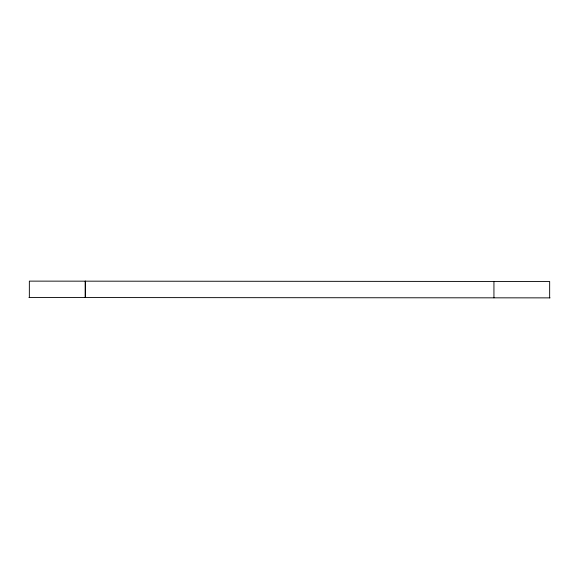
<?xml version="1.0" encoding="UTF-8"?>
<svg xmlns="http://www.w3.org/2000/svg" width="579" height="579" viewBox="0 0 579 579"><rect width="100%" height="100%" fill="white"/><g stroke="black" fill="none" stroke-linecap="round" stroke-linejoin="round"><path stroke-width="0.87" d="M29.348 297.512L29.355 281.126L549.666 281.488L549.652 297.874M85.156 297.555L85.164 281.162M85.431 297.555L85.439 281.162M493.938 297.838L493.945 281.445M28.95 297.512L550.05 297.874"/></g></svg>
